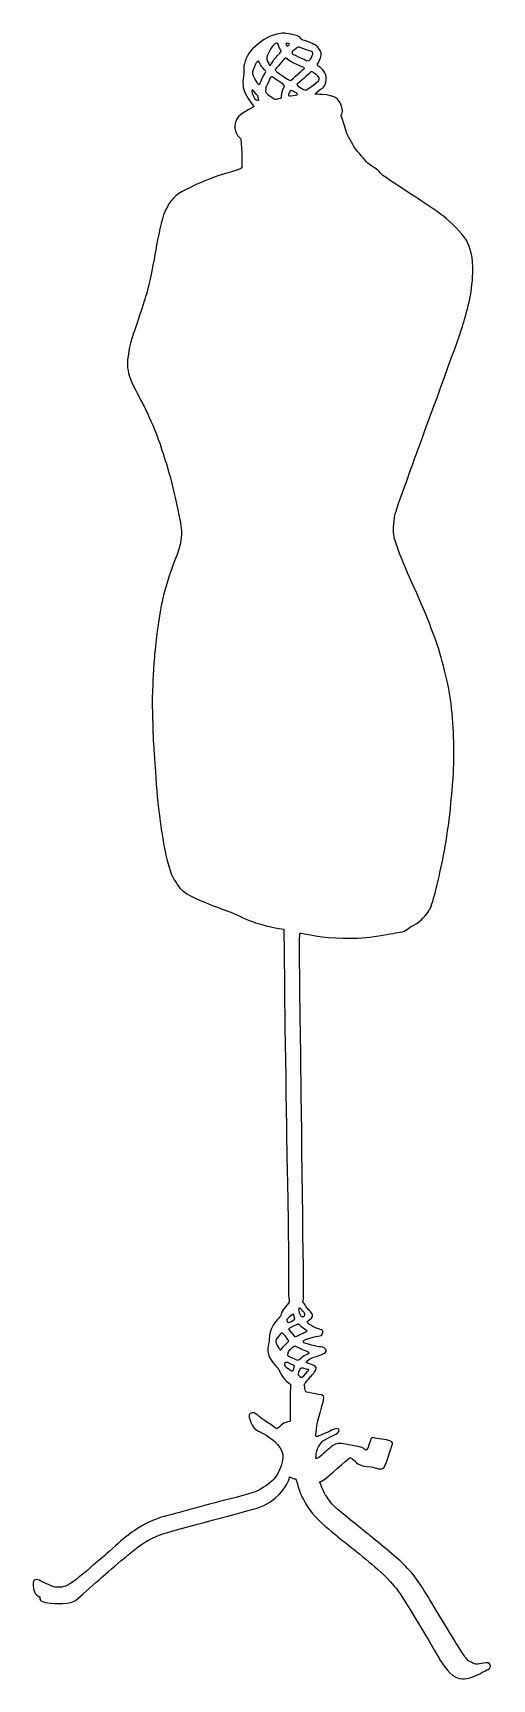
# Model space of a CAD drawing. Header units: centimetres. Extents: x -2.8 to 2.9, y -10.2 to 10.2.
import ezdxf

# ---------------------------------------------------------------- set-up
doc = ezdxf.new("R2010")
doc.units = ezdxf.units.CM
doc.header["$MEASUREMENT"] = 0
doc.layers.add('Camada 1', color=7, linetype='Continuous')

msp = doc.modelspace()

# ---------------------------------------------------------------- linework, layer by layer
at = {"layer": 'Camada 1'}
msp.add_open_spline([(0.92276, -1.02), (0.66532, -1.00971), (0.47966, -0.95031), (0.47342, -0.96118), (0.47342, -0.96118), (0.46106, -0.98293), (0.48583, -2.53926), (0.48583, -2.53926), (0.48583, -2.53926), (0.48583, -2.53926), (0.51999, -5.34432), (0.51999, -5.38784), (0.51999, -5.38784), (0.51999, -5.43134), (0.52309, -5.52138), (0.5138, -5.54), (0.5138, -5.54), (0.50449, -5.55868), (0.5138, -5.55556), (0.52621, -5.57112), (0.52621, -5.57112), (0.53862, -5.58662), (0.55103, -5.6115), (0.56963, -5.63327), (0.56963, -5.63327), (0.57855, -5.64388), (0.60297, -5.66841), (0.61614, -5.68299), (0.61614, -5.68299), (0.65027, -5.72019), (0.62548, -5.74818), (0.59754, -5.76991), (0.59754, -5.76991), (0.56963, -5.79166), (0.55722, -5.79793), (0.57584, -5.81653), (0.57584, -5.81653), (0.59444, -5.83518), (0.63786, -5.86005), (0.65955, -5.86937), (0.65955, -5.86937), (0.68127, -5.87871), (0.69985, -5.88487), (0.72779, -5.89419), (0.72779, -5.89419), (0.75573, -5.90356), (0.76502, -5.90663), (0.7588, -5.93769), (0.7588, -5.93769), (0.75264, -5.96878), (0.73713, -5.97497), (0.69678, -5.97807), (0.69678, -5.97807), (0.65646, -5.98114), (0.52623, -6.01847), (0.52001, -6.03085), (0.52001, -6.03085), (0.51382, -6.04331), (0.5107, -6.05572), (0.54787, -6.06816), (0.54787, -6.06816), (0.5851, -6.0806), (0.65026, -6.09925), (0.69061, -6.10541), (0.69061, -6.10541), (0.73091, -6.11157), (0.75263, -6.10853), (0.77435, -6.12406), (0.77435, -6.12406), (0.79602, -6.13956), (0.82084, -6.1551), (0.78673, -6.18304), (0.78673, -6.18304), (0.75262, -6.21098), (0.62854, -6.24207), (0.60065, -6.25757), (0.60065, -6.25757), (0.57274, -6.27313), (0.53551, -6.30726), (0.56652, -6.3135), (0.56652, -6.3135), (0.59756, -6.31974), (0.66579, -6.34144), (0.67511, -6.36634), (0.67511, -6.36634), (0.68445, -6.39118), (0.63788, -6.45019), (0.61309, -6.47503), (0.61309, -6.47503), (0.58827, -6.4999), (0.5479, -6.55269), (0.52932, -6.57756), (0.52932, -6.57756), (0.52003, -6.59037), (0.53551, -6.59306), (0.53551, -6.61172), (0.53551, -6.61172), (0.53551, -6.63035), (0.53551, -6.6676), (0.55721, -6.67384), (0.55721, -6.67384), (0.57893, -6.68008), (0.6627, -6.69384), (0.70302, -6.70186), (0.70302, -6.70186), (0.76697, -6.71461), (0.7803, -6.70882), (0.76813, -6.77637), (0.76813, -6.77637), (0.76194, -6.81053), (0.68825, -7.05537), (0.68442, -7.09318), (0.68442, -7.09318), (0.67818, -7.15538), (0.67196, -7.20507), (0.66884, -7.21745), (0.66884, -7.21745), (0.6658, -7.22989), (0.69062, -7.22679), (0.69062, -7.22679), (0.69062, -7.22679), (0.69062, -7.22679), (0.8195, -7.17475), (0.86739, -7.14911), (0.86739, -7.14911), (0.97108, -7.09302), (0.98836, -7.16776), (0.9201, -7.19883), (0.9201, -7.19883), (0.86467, -7.22426), (0.76505, -7.27029), (0.74952, -7.28889), (0.74952, -7.28889), (0.73407, -7.30754), (0.70922, -7.3448), (0.69375, -7.37898), (0.69375, -7.37898), (0.67819, -7.41316), (0.67512, -7.47844), (0.672, -7.49085), (0.672, -7.49085), (0.66888, -7.50329), (0.67819, -7.50635), (0.69991, -7.49395), (0.69991, -7.49395), (0.72166, -7.48151), (0.8077, -7.40328), (0.84575, -7.36968), (0.84575, -7.36968), (0.90152, -7.31999), (0.93563, -7.30756), (0.99146, -7.31375), (0.99146, -7.31375), (1.04729, -7.31999), (1.18685, -7.35108), (1.21167, -7.35418), (1.21167, -7.35418), (1.23649, -7.35725), (1.26744, -7.37283), (1.283, -7.38834), (1.283, -7.38834), (1.29848, -7.40384), (1.30467, -7.40078), (1.31708, -7.37284), (1.31708, -7.37284), (1.32949, -7.34482), (1.34505, -7.29206), (1.35433, -7.26717), (1.35433, -7.26717), (1.36364, -7.24235), (1.376, -7.23307), (1.39775, -7.24235), (1.39775, -7.24235), (1.41942, -7.25169), (1.5611, -7.26688), (1.59312, -7.27963), (1.59312, -7.27963), (1.63966, -7.29826), (1.62722, -7.31069), (1.61794, -7.34178), (1.61794, -7.34178), (1.60866, -7.37287), (1.54603, -7.57165), (1.52801, -7.60266), (1.52801, -7.60266), (1.49391, -7.66174), (1.41249, -7.60853), (1.36365, -7.60584), (1.36365, -7.60584), (1.18236, -7.59338), (1.17135, -7.54057), (1.14651, -7.52197), (1.14651, -7.52197), (1.12174, -7.50332), (1.10934, -7.48157), (1.09074, -7.49398), (1.09074, -7.49398), (1.07214, -7.50639), (0.80851, -7.73935), (0.78369, -7.75801), (0.78369, -7.75801), (0.75887, -7.77664), (0.7217, -7.79219), (0.7217, -7.79219), (0.7217, -7.79219), (0.7217, -7.79219), (0.77128, -7.92266), (0.78988, -7.95054), (0.78988, -7.95054), (0.80851, -7.97856), (0.87365, -8.06862), (0.90463, -8.09966), (0.90463, -8.09966), (0.93567, -8.13078), (1.25203, -8.38549), (1.32952, -8.44761), (1.32952, -8.44761), (1.4071, -8.50976), (1.69242, -8.7427), (1.75135, -8.80485), (1.75135, -8.80485), (1.77498, -8.82972), (1.83893, -8.89319), (1.88158, -8.94524), (1.88158, -8.94524), (1.94534, -9.02308), (1.99265, -9.09822), (2.03356, -9.16524), (2.03356, -9.16524), (2.10174, -9.27703), (2.39022, -9.75542), (2.44605, -9.84546), (2.44605, -9.84546), (2.5019, -9.93558), (2.5608, -10.01942), (2.58869, -10.02876), (2.58869, -10.02876), (2.61663, -10.03813), (2.63655, -10.06122), (2.66447, -10.06122), (2.66447, -10.06122), (2.69239, -10.06122), (2.72847, -10.05381), (2.75617, -10.04744), (2.75617, -10.04744), (2.85851, -10.0226), (2.8647, -10.1002), (2.81512, -10.12504), (2.81512, -10.12504), (2.78623, -10.13962), (2.70032, -10.18873), (2.62557, -10.21751), (2.62557, -10.21751), (2.57207, -10.23791), (2.52707, -10.24235), (2.49876, -10.24315), (2.49876, -10.24315), (2.38401, -10.24625), (2.2817, -10.12062), (2.21656, -10.00566), (2.21656, -10.00566), (2.15142, -9.89072), (1.74827, -9.20866), (1.68009, -9.12788), (1.68009, -9.12788), (1.6531, -9.09605), (1.56158, -8.98583), (1.44046, -8.87822), (1.44046, -8.87822), (1.25536, -8.7136), (1.01385, -8.53146), (0.92952, -8.46002), (0.92952, -8.46002), (0.85991, -8.40118), (0.72304, -8.29521), (0.62824, -8.18041), (0.62824, -8.18041), (0.53294, -8.0651), (0.47984, -7.94128), (0.4674, -7.89776), (0.4674, -7.89776), (0.44258, -7.81074), (0.42396, -7.75486), (0.42396, -7.75486), (0.42396, -7.75486), (0.42396, -7.75486), (0.42687, -7.75587), (0.41425, -7.75309), (0.41425, -7.75309), (0.40753, -7.75158), (0.39703, -7.75201), (0.39007, -7.74888), (0.39007, -7.74888), (0.37184, -7.74092), (0.34647, -7.72692), (0.34647, -7.72692), (0.34647, -7.72692), (0.34647, -7.72692), (0.33403, -7.77664), (0.32165, -7.80151), (0.32165, -7.80151), (0.30924, -7.82635), (0.18523, -8.04688), (-0.05983, -8.11835), (-0.05983, -8.11835), (-0.27787, -8.18164), (-1.1918, -8.41656), (-1.26625, -8.45072), (-1.26625, -8.45072), (-1.29088, -8.46202), (-1.39246, -8.49504), (-1.49652, -8.57089), (-1.49652, -8.57089), (-1.70782, -8.72512), (-1.98751, -8.97845), (-2.06019, -9.041), (-2.06019, -9.041), (-2.16875, -9.13416), (-2.30207, -9.26156), (-2.33311, -9.27706), (-2.33311, -9.27706), (-2.43236, -9.32678), (-2.63066, -9.30243), (-2.68977, -9.29256), (-2.68977, -9.29256), (-2.7828, -9.27706), (-2.76108, -9.21805), (-2.76108, -9.21805), (-2.76108, -9.21805), (-2.76108, -9.21805), (-2.83747, -9.22366), (-2.84485, -9.072), (-2.84485, -9.072), (-2.84755, -8.99749), (-2.80453, -8.99749), (-2.7487, -9.02549), (-2.7487, -9.02549), (-2.6929, -9.0534), (-2.60916, -9.09375), (-2.57505, -9.1), (-2.57505, -9.1), (-2.54092, -9.10616), (-2.482, -9.10934), (-2.41686, -9.07825), (-2.41686, -9.07825), (-2.35172, -9.04716), (-2.19977, -8.91667), (-2.10052, -8.82975), (-2.10052, -8.82975), (-2.05689, -8.79146), (-1.99934, -8.74659), (-1.92801, -8.68354), (-1.92801, -8.68354), (-1.83689, -8.60297), (-1.72933, -8.50256), (-1.66324, -8.45383), (-1.66324, -8.45383), (-1.60585, -8.4115), (-1.52251, -8.35038), (-1.41514, -8.29815), (-1.41514, -8.29815), (-1.26978, -8.22727), (-1.15791, -8.20785), (-1.02435, -8.17115), (-1.02435, -8.17115), (-0.91659, -8.14165), (-0.7563, -8.09717), (-0.58631, -8.05275), (-0.58631, -8.05275), (-0.34578, -7.98978), (-0.09805, -7.9271), (-0.05987, -7.9071), (-0.05987, -7.9071), (0.00524, -7.87294), (0.09832, -7.81074), (0.15413, -7.75179), (0.15413, -7.75179), (0.20993, -7.69279), (0.29272, -7.50194), (0.25025, -7.41008), (0.25025, -7.41008), (0.19133, -7.28274), (0.05795, -7.21127), (-0.00092, -7.18021), (-0.00092, -7.18021), (-0.05987, -7.14912), (-0.10326, -7.13052), (-0.13117, -7.06218), (-0.13117, -7.06218), (-0.15424, -7.00585), (-0.1684, -6.96275), (-0.1498, -6.94412), (-0.1498, -6.94412), (-0.11876, -6.91306), (-0.07225, -6.94102), (-0.05055, -6.96275), (-0.05055, -6.96275), (-0.02885, -6.9845), (0.17273, -7.11803), (0.18519, -7.13052), (0.18519, -7.13052), (0.19233, -7.13766), (0.22721, -7.08917), (0.27195, -7.06194), (0.27195, -7.06194), (0.30473, -7.04218), (0.35127, -7.0439), (0.35262, -7.03733), (0.35262, -7.03733), (0.35572, -7.02175), (0.34955, -6.63035), (0.35881, -6.59931), (0.35881, -6.59931), (0.36349, -6.58354), (0.36191, -6.57756), (0.34328, -6.56819), (0.34328, -6.56819), (0.33341, -6.56332), (0.28864, -6.52374), (0.25703, -6.47873), (0.25703, -6.47873), (0.22875, -6.43814), (0.21306, -6.39115), (0.21306, -6.39115), (0.21306, -6.39115), (0.21306, -6.39115), (0.11651, -6.30238), (0.08572, -6.21615), (0.08572, -6.21615), (0.05606, -6.13349), (0.09212, -6.05367), (0.09212, -6.03388), (0.09212, -6.03388), (0.09212, -6.01351), (0.09212, -5.93297), (0.12699, -5.86341), (0.12699, -5.86341), (0.16109, -5.79546), (0.23007, -5.73858), (0.23475, -5.72323), (0.23475, -5.72323), (0.23861, -5.71019), (0.24557, -5.68053), (0.26671, -5.64946), (0.26671, -5.64946), (0.2956, -5.6067), (0.34018, -5.5613), (0.34018, -5.55236), (0.34018, -5.55236), (0.34018, -5.53686), (0.33087, -5.48402), (0.33087, -5.42502), (0.33087, -5.42502), (0.33087, -5.40698), (0.33415, -5.20351), (0.33243, -5.00835), (0.33243, -5.00835), (0.32857, -4.56475), (0.31751, -3.92388), (0.31534, -3.89358), (0.31534, -3.89358), (0.31227, -3.85006), (0.28121, -1.6569), (0.28121, -1.59792), (0.28121, -1.59792), (0.28121, -1.53892), (0.27505, -0.91141), (0.27505, -0.91141), (0.27505, -0.91141), (0.27505, -0.91141), (0.10291, -0.88834), (-0.07812, -0.83005), (-0.07812, -0.83005), (-0.18165, -0.79684), (-0.28979, -0.74073), (-0.38594, -0.70054), (-0.38594, -0.70054), (-0.48558, -0.65882), (-0.57244, -0.63302), (-0.62743, -0.61008), (-0.62743, -0.61008), (-0.82904, -0.52623), (-0.9748, -0.47337), (-1.04304, -0.36783), (-1.04304, -0.36783), (-1.06259, -0.33751), (-1.11397, -0.26525), (-1.13763, -0.19437), (-1.13763, -0.19437), (-1.19634, -0.01853), (-1.22873, 0.21002), (-1.23529, 0.24103), (-1.23529, 0.24103), (-1.2446, 0.28455), (-1.28204, 0.56139), (-1.29427, 0.67595), (-1.29427, 0.67595), (-1.30977, 0.81883), (-1.32837, 1.13259), (-1.34078, 1.28171), (-1.34078, 1.28171), (-1.35319, 1.4308), (-1.3656, 1.87816), (-1.3625, 1.9931), (-1.3625, 1.9931), (-1.36054, 2.06552), (-1.35356, 2.27147), (-1.3371, 2.47456), (-1.3371, 2.47456), (-1.3276, 2.59338), (-1.31072, 2.71512), (-1.30048, 2.79759), (-1.30048, 2.79759), (-1.27257, 3.02132), (-1.23534, 3.22325), (-1.17951, 3.40028), (-1.17951, 3.40028), (-1.16615, 3.44261), (-1.1549, 3.47873), (-1.14056, 3.5199), (-1.14056, 3.5199), (-1.09444, 3.65092), (-1.0446, 3.77501), (-1.02756, 3.83206), (-1.02756, 3.83206), (-0.99033, 3.95633), (-0.99343, 4.06193), (-1.01206, 4.14583), (-1.01206, 4.14583), (-1.03066, 4.22973), (-1.08649, 4.51858), (-1.133, 4.68942), (-1.133, 4.68942), (-1.17951, 4.86029), (-1.27257, 5.16784), (-1.33456, 5.31071), (-1.33456, 5.31071), (-1.3966, 5.45361), (-1.45243, 5.58096), (-1.47413, 5.61514), (-1.47413, 5.61514), (-1.49585, 5.64932), (-1.6106, 5.87605), (-1.62611, 5.91647), (-1.62611, 5.91647), (-1.64159, 5.95687), (-1.67884, 6.05935), (-1.6726, 6.13703), (-1.6726, 6.13703), (-1.66641, 6.21469), (-1.65093, 6.34827), (-1.60442, 6.48184), (-1.60442, 6.48184), (-1.55788, 6.6154), (-1.45244, 6.93539), (-1.42141, 7.0472), (-1.42141, 7.0472), (-1.39043, 7.15904), (-1.34386, 7.40754), (-1.31907, 7.54732), (-1.31907, 7.54732), (-1.29428, 7.6871), (-1.24464, 7.94184), (-1.20742, 8.01955), (-1.20742, 8.01955), (-1.17022, 8.09718), (-1.11479, 8.21344), (-0.99033, 8.27426), (-0.99033, 8.27426), (-0.86317, 8.33638), (-0.74842, 8.39229), (-0.63058, 8.43576), (-0.63058, 8.43576), (-0.49257, 8.48643), (-0.38558, 8.51651), (-0.35144, 8.52582), (-0.35144, 8.52582), (-0.31734, 8.53516), (-0.25222, 8.56), (-0.24913, 8.56932), (-0.24913, 8.56932), (-0.24603, 8.57866), (-0.25104, 8.92114), (-0.26463, 8.93275), (-0.26463, 8.93275), (-0.28633, 8.9514), (-0.32297, 8.97958), (-0.33284, 9.04149), (-0.33284, 9.04149), (-0.34313, 9.10652), (-0.32043, 9.18749), (-0.2677, 9.22477), (-0.2677, 9.22477), (-0.24603, 9.24012), (-0.2282, 9.25448), (-0.19658, 9.27351), (-0.19658, 9.27351), (-0.15142, 9.3005), (-0.09405, 9.3304), (-0.09405, 9.3304), (-0.09405, 9.3304), (-0.09405, 9.3304), (-0.16578, 9.40922), (-0.20335, 9.48822), (-0.20335, 9.48822), (-0.23846, 9.56162), (-0.23962, 9.63443), (-0.23364, 9.66589), (-0.23364, 9.66589), (-0.22123, 9.73111), (-0.22102, 9.76879), (-0.22433, 9.79014), (-0.22433, 9.79014), (-0.23052, 9.82742), (-0.19951, 9.95164), (-0.14056, 10.02001), (-0.14056, 10.02001), (-0.08164, 10.08835), (0.03928, 10.18776), (0.12924, 10.2157), (0.12924, 10.2157), (0.21917, 10.24367), (0.25949, 10.24676), (0.29982, 10.24054), (0.29982, 10.24054), (0.34012, 10.23432), (0.41573, 10.22422), (0.44555, 10.20948), (0.44555, 10.20948), (0.48899, 10.18773), (0.49519, 10.16286), (0.49519, 10.16286), (0.49519, 10.16286), (0.49519, 10.16286), (0.60997, 10.1287), (0.63164, 10.11317), (0.63164, 10.11317), (0.65339, 10.09764), (0.67508, 10.09764), (0.69371, 10.07277), (0.69371, 10.07277), (0.71226, 10.04795), (0.74642, 10.01067), (0.73713, 9.97027), (0.73713, 9.97027), (0.72779, 9.92989), (0.70609, 9.87708), (0.69371, 9.86155), (0.69371, 9.86155), (0.68127, 9.84602), (0.70919, 9.83049), (0.72162, 9.8212), (0.72162, 9.8212), (0.73406, 9.81183), (0.8115, 9.74992), (0.80227, 9.66586), (0.80227, 9.66586), (0.791, 9.56355), (0.74951, 9.56333), (0.70919, 9.52918), (0.70919, 9.52918), (0.66884, 9.49502), (0.64717, 9.48261), (0.68128, 9.48261), (0.68128, 9.48261), (0.69329, 9.48261), (0.89546, 9.48219), (0.94256, 9.42162), (0.94256, 9.42162), (1.04509, 9.28922), (0.98656, 9.22435), (0.98656, 9.22435), (0.98656, 9.22435), (0.98656, 9.22435), (1.04723, 9.01975), (1.06273, 8.98554), (1.06273, 8.98554), (1.07826, 8.95138), (1.14957, 8.82092), (1.16817, 8.79917), (1.16817, 8.79917), (1.18677, 8.77745), (1.27985, 8.66251), (1.32015, 8.62521), (1.32015, 8.62521), (1.36042, 8.58796), (1.40926, 8.56232), (1.42789, 8.54988), (1.42789, 8.54988), (1.44652, 8.53744), (1.4721, 8.50718), (1.48766, 8.48855), (1.48766, 8.48855), (1.50309, 8.46992), (1.81635, 8.26487), (1.90321, 8.20896), (1.90321, 8.20896), (1.98999, 8.15305), (2.1761, 8.03193), (2.25984, 7.96359), (2.25984, 7.96359), (2.34355, 7.89522), (2.4986, 7.75235), (2.54517, 7.66538), (2.54517, 7.66538), (2.59166, 7.57841), (2.63254, 7.45763), (2.62582, 7.26152), (2.62582, 7.26152), (2.61648, 6.99437), (2.55139, 6.77381), (2.49554, 6.59056), (2.49554, 6.59056), (2.43974, 6.40728), (2.01484, 5.25791), (1.9683, 5.13054), (1.9683, 5.13054), (1.92176, 5.00314), (1.66572, 4.298), (1.65503, 4.24215), (1.65503, 4.24215), (1.63955, 4.16137), (1.63333, 4.03091), (1.64574, 3.9781), (1.64574, 3.9781), (1.65071, 3.95672), (1.67305, 3.86822), (1.71297, 3.76471), (1.71297, 3.76471), (1.77171, 3.61287), (1.85817, 3.42496), (1.89693, 3.33818), (1.89693, 3.33818), (1.96207, 3.19216), (2.15434, 2.76036), (2.23189, 2.47148), (2.23189, 2.47148), (2.26404, 2.35131), (2.31814, 2.16107), (2.34677, 1.94922), (2.34677, 1.94922), (2.38709, 1.65215), (2.39839, 1.29416), (2.38381, 1.04567), (2.38381, 1.04567), (2.35899, 0.62009), (2.30941, 0.238), (2.25046, -0.04468), (2.25046, -0.04468), (2.19151, -0.32741), (2.1233, -0.62248), (2.07988, -0.68151), (2.07988, -0.68151), (2.04461, -0.72927), (1.97542, -0.81912), (1.90023, -0.85468), (1.90023, -0.85468), (1.82498, -0.89016), (1.79844, -0.93898), (1.72306, -0.94787), (1.72306, -0.94787), (1.64765, -0.95676), (1.55931, -0.97899), (1.39974, -1.00108), (1.39974, -1.00108), (1.24021, -1.02333), (1.17837, -1.03029), (0.92276, -1.02)], degree=3, knots=[0, 0, 0, 0, 0.00518135, 0.00518135, 0.00518135, 0.00518135, 0.01036269, 0.01036269, 0.01036269, 0.01036269, 0.01554404, 0.01554404, 0.01554404, 0.01554404, 0.02072539, 0.02072539, 0.02072539, 0.02072539, 0.02590674, 0.02590674, 0.02590674, 0.02590674, 0.03108808, 0.03108808, 0.03108808, 0.03108808, 0.03626943, 0.03626943, 0.03626943, 0.03626943, 0.04145078, 0.04145078, 0.04145078, 0.04145078, 0.04663212, 0.04663212, 0.04663212, 0.04663212, 0.05181347, 0.05181347, 0.05181347, 0.05181347, 0.05699482, 0.05699482, 0.05699482, 0.05699482, 0.06217617, 0.06217617, 0.06217617, 0.06217617, 0.06735751, 0.06735751, 0.06735751, 0.06735751, 0.07253886, 0.07253886, 0.07253886, 0.07253886, 0.07772021, 0.07772021, 0.07772021, 0.07772021, 0.08290155, 0.08290155, 0.08290155, 0.08290155, 0.0880829, 0.0880829, 0.0880829, 0.0880829, 0.09326425, 0.09326425, 0.09326425, 0.09326425, 0.0984456, 0.0984456, 0.0984456, 0.0984456, 0.10362694, 0.10362694, 0.10362694, 0.10362694, 0.10880829, 0.10880829, 0.10880829, 0.10880829, 0.11398964, 0.11398964, 0.11398964, 0.11398964, 0.11917098, 0.11917098, 0.11917098, 0.11917098, 0.12435233, 0.12435233, 0.12435233, 0.12435233, 0.12953368, 0.12953368, 0.12953368, 0.12953368, 0.13471503, 0.13471503, 0.13471503, 0.13471503, 0.13989637, 0.13989637, 0.13989637, 0.13989637, 0.14507772, 0.14507772, 0.14507772, 0.14507772, 0.15025907, 0.15025907, 0.15025907, 0.15025907, 0.15544041, 0.15544041, 0.15544041, 0.15544041, 0.16062176, 0.16062176, 0.16062176, 0.16062176, 0.16580311, 0.16580311, 0.16580311, 0.16580311, 0.17098446, 0.17098446, 0.17098446, 0.17098446, 0.1761658, 0.1761658, 0.1761658, 0.1761658, 0.18134715, 0.18134715, 0.18134715, 0.18134715, 0.1865285, 0.1865285, 0.1865285, 0.1865285, 0.19170984, 0.19170984, 0.19170984, 0.19170984, 0.19689119, 0.19689119, 0.19689119, 0.19689119, 0.20207254, 0.20207254, 0.20207254, 0.20207254, 0.20725389, 0.20725389, 0.20725389, 0.20725389, 0.21243523, 0.21243523, 0.21243523, 0.21243523, 0.21761658, 0.21761658, 0.21761658, 0.21761658, 0.22279793, 0.22279793, 0.22279793, 0.22279793, 0.22797927, 0.22797927, 0.22797927, 0.22797927, 0.23316062, 0.23316062, 0.23316062, 0.23316062, 0.23834197, 0.23834197, 0.23834197, 0.23834197, 0.24352332, 0.24352332, 0.24352332, 0.24352332, 0.24870466, 0.24870466, 0.24870466, 0.24870466, 0.25388601, 0.25388601, 0.25388601, 0.25388601, 0.25906736, 0.25906736, 0.25906736, 0.25906736, 0.2642487, 0.2642487, 0.2642487, 0.2642487, 0.26943005, 0.26943005, 0.26943005, 0.26943005, 0.2746114, 0.2746114, 0.2746114, 0.2746114, 0.27979275, 0.27979275, 0.27979275, 0.27979275, 0.28497409, 0.28497409, 0.28497409, 0.28497409, 0.29015544, 0.29015544, 0.29015544, 0.29015544, 0.29533679, 0.29533679, 0.29533679, 0.29533679, 0.30051813, 0.30051813, 0.30051813, 0.30051813, 0.30569948, 0.30569948, 0.30569948, 0.30569948, 0.31088083, 0.31088083, 0.31088083, 0.31088083, 0.31606218, 0.31606218, 0.31606218, 0.31606218, 0.32124352, 0.32124352, 0.32124352, 0.32124352, 0.32642487, 0.32642487, 0.32642487, 0.32642487, 0.33160622, 0.33160622, 0.33160622, 0.33160622, 0.33678756, 0.33678756, 0.33678756, 0.33678756, 0.34196891, 0.34196891, 0.34196891, 0.34196891, 0.34715026, 0.34715026, 0.34715026, 0.34715026, 0.35233161, 0.35233161, 0.35233161, 0.35233161, 0.35751295, 0.35751295, 0.35751295, 0.35751295, 0.3626943, 0.3626943, 0.3626943, 0.3626943, 0.36787565, 0.36787565, 0.36787565, 0.36787565, 0.37305699, 0.37305699, 0.37305699, 0.37305699, 0.37823834, 0.37823834, 0.37823834, 0.37823834, 0.38341969, 0.38341969, 0.38341969, 0.38341969, 0.38860104, 0.38860104, 0.38860104, 0.38860104, 0.39378238, 0.39378238, 0.39378238, 0.39378238, 0.39896373, 0.39896373, 0.39896373, 0.39896373, 0.40414508, 0.40414508, 0.40414508, 0.40414508, 0.40932642, 0.40932642, 0.40932642, 0.40932642, 0.41450777, 0.41450777, 0.41450777, 0.41450777, 0.41968912, 0.41968912, 0.41968912, 0.41968912, 0.42487047, 0.42487047, 0.42487047, 0.42487047, 0.43005181, 0.43005181, 0.43005181, 0.43005181, 0.43523316, 0.43523316, 0.43523316, 0.43523316, 0.44041451, 0.44041451, 0.44041451, 0.44041451, 0.44559585, 0.44559585, 0.44559585, 0.44559585, 0.4507772, 0.4507772, 0.4507772, 0.4507772, 0.45595855, 0.45595855, 0.45595855, 0.45595855, 0.4611399, 0.4611399, 0.4611399, 0.4611399, 0.46632124, 0.46632124, 0.46632124, 0.46632124, 0.47150259, 0.47150259, 0.47150259, 0.47150259, 0.47668394, 0.47668394, 0.47668394, 0.47668394, 0.48186528, 0.48186528, 0.48186528, 0.48186528, 0.48704663, 0.48704663, 0.48704663, 0.48704663, 0.49222798, 0.49222798, 0.49222798, 0.49222798, 0.49740933, 0.49740933, 0.49740933, 0.49740933, 0.50259067, 0.50259067, 0.50259067, 0.50259067, 0.50777202, 0.50777202, 0.50777202, 0.50777202, 0.51295337, 0.51295337, 0.51295337, 0.51295337, 0.51813472, 0.51813472, 0.51813472, 0.51813472, 0.52331606, 0.52331606, 0.52331606, 0.52331606, 0.52849741, 0.52849741, 0.52849741, 0.52849741, 0.53367876, 0.53367876, 0.53367876, 0.53367876, 0.5388601, 0.5388601, 0.5388601, 0.5388601, 0.54404145, 0.54404145, 0.54404145, 0.54404145, 0.5492228, 0.5492228, 0.5492228, 0.5492228, 0.55440415, 0.55440415, 0.55440415, 0.55440415, 0.55958549, 0.55958549, 0.55958549, 0.55958549, 0.56476684, 0.56476684, 0.56476684, 0.56476684, 0.56994819, 0.56994819, 0.56994819, 0.56994819, 0.57512953, 0.57512953, 0.57512953, 0.57512953, 0.58031088, 0.58031088, 0.58031088, 0.58031088, 0.58549223, 0.58549223, 0.58549223, 0.58549223, 0.59067358, 0.59067358, 0.59067358, 0.59067358, 0.59585492, 0.59585492, 0.59585492, 0.59585492, 0.60103627, 0.60103627, 0.60103627, 0.60103627, 0.60621762, 0.60621762, 0.60621762, 0.60621762, 0.61139896, 0.61139896, 0.61139896, 0.61139896, 0.61658031, 0.61658031, 0.61658031, 0.61658031, 0.62176166, 0.62176166, 0.62176166, 0.62176166, 0.62694301, 0.62694301, 0.62694301, 0.62694301, 0.63212435, 0.63212435, 0.63212435, 0.63212435, 0.6373057, 0.6373057, 0.6373057, 0.6373057, 0.64248705, 0.64248705, 0.64248705, 0.64248705, 0.64766839, 0.64766839, 0.64766839, 0.64766839, 0.65284974, 0.65284974, 0.65284974, 0.65284974, 0.65803109, 0.65803109, 0.65803109, 0.65803109, 0.66321244, 0.66321244, 0.66321244, 0.66321244, 0.66839378, 0.66839378, 0.66839378, 0.66839378, 0.67357513, 0.67357513, 0.67357513, 0.67357513, 0.67875648, 0.67875648, 0.67875648, 0.67875648, 0.68393782, 0.68393782, 0.68393782, 0.68393782, 0.68911917, 0.68911917, 0.68911917, 0.68911917, 0.69430052, 0.69430052, 0.69430052, 0.69430052, 0.69948187, 0.69948187, 0.69948187, 0.69948187, 0.70466321, 0.70466321, 0.70466321, 0.70466321, 0.70984456, 0.70984456, 0.70984456, 0.70984456, 0.71502591, 0.71502591, 0.71502591, 0.71502591, 0.72020725, 0.72020725, 0.72020725, 0.72020725, 0.7253886, 0.7253886, 0.7253886, 0.7253886, 0.73056995, 0.73056995, 0.73056995, 0.73056995, 0.7357513, 0.7357513, 0.7357513, 0.7357513, 0.74093264, 0.74093264, 0.74093264, 0.74093264, 0.74611399, 0.74611399, 0.74611399, 0.74611399, 0.75129534, 0.75129534, 0.75129534, 0.75129534, 0.75647668, 0.75647668, 0.75647668, 0.75647668, 0.76165803, 0.76165803, 0.76165803, 0.76165803, 0.76683938, 0.76683938, 0.76683938, 0.76683938, 0.77202073, 0.77202073, 0.77202073, 0.77202073, 0.77720207, 0.77720207, 0.77720207, 0.77720207, 0.78238342, 0.78238342, 0.78238342, 0.78238342, 0.78756477, 0.78756477, 0.78756477, 0.78756477, 0.79274611, 0.79274611, 0.79274611, 0.79274611, 0.79792746, 0.79792746, 0.79792746, 0.79792746, 0.80310881, 0.80310881, 0.80310881, 0.80310881, 0.80829016, 0.80829016, 0.80829016, 0.80829016, 0.8134715, 0.8134715, 0.8134715, 0.8134715, 0.81865285, 0.81865285, 0.81865285, 0.81865285, 0.8238342, 0.8238342, 0.8238342, 0.8238342, 0.82901554, 0.82901554, 0.82901554, 0.82901554, 0.83419689, 0.83419689, 0.83419689, 0.83419689, 0.83937824, 0.83937824, 0.83937824, 0.83937824, 0.84455959, 0.84455959, 0.84455959, 0.84455959, 0.84974093, 0.84974093, 0.84974093, 0.84974093, 0.85492228, 0.85492228, 0.85492228, 0.85492228, 0.86010363, 0.86010363, 0.86010363, 0.86010363, 0.86528497, 0.86528497, 0.86528497, 0.86528497, 0.87046632, 0.87046632, 0.87046632, 0.87046632, 0.87564767, 0.87564767, 0.87564767, 0.87564767, 0.88082902, 0.88082902, 0.88082902, 0.88082902, 0.88601036, 0.88601036, 0.88601036, 0.88601036, 0.89119171, 0.89119171, 0.89119171, 0.89119171, 0.89637306, 0.89637306, 0.89637306, 0.89637306, 0.9015544, 0.9015544, 0.9015544, 0.9015544, 0.90673575, 0.90673575, 0.90673575, 0.90673575, 0.9119171, 0.9119171, 0.9119171, 0.9119171, 0.91709845, 0.91709845, 0.91709845, 0.91709845, 0.92227979, 0.92227979, 0.92227979, 0.92227979, 0.92746114, 0.92746114, 0.92746114, 0.92746114, 0.93264249, 0.93264249, 0.93264249, 0.93264249, 0.93782383, 0.93782383, 0.93782383, 0.93782383, 0.94300518, 0.94300518, 0.94300518, 0.94300518, 0.94818653, 0.94818653, 0.94818653, 0.94818653, 0.95336788, 0.95336788, 0.95336788, 0.95336788, 0.95854922, 0.95854922, 0.95854922, 0.95854922, 0.96373057, 0.96373057, 0.96373057, 0.96373057, 0.96891192, 0.96891192, 0.96891192, 0.96891192, 0.97409326, 0.97409326, 0.97409326, 0.97409326, 0.97927461, 0.97927461, 0.97927461, 0.97927461, 0.98445596, 0.98445596, 0.98445596, 0.98445596, 0.98963731, 0.98963731, 0.98963731, 0.98963731, 1, 1, 1, 1], dxfattribs=at)
at = {"layer": 'Camada 1', "color": 7}
for points, knots in [([(0.08578, 9.86465), (0.06096, 9.89574), (0.05554, 9.94093), (0.07028, 9.97025), (0.07028, 9.97025), (0.08883, 10.00753), (0.11679, 10.06965), (0.14471, 10.0945), (0.14471, 10.0945), (0.17263, 10.11935), (0.19122, 10.12868), (0.19742, 10.11315), (0.19742, 10.11315), (0.20362, 10.09762), (0.24086, 10.01372), (0.24086, 10.01372), (0.24086, 10.01372), (0.24086, 10.01372), (0.18932, 9.96403), (0.1509, 9.91432), (0.1509, 9.91432), (0.13098, 9.88847), (0.11391, 9.84693), (0.10748, 9.84598), (0.10748, 9.84598), (0.0996, 9.84466), (0.09896, 9.84222), (0.09893, 9.84222), (0.09893, 9.84222), (0.0989, 9.84226), (0.10004, 9.84676), (0.08578, 9.86465)], [0, 0, 0, 0, 0.11111111, 0.11111111, 0.11111111, 0.11111111, 0.22222222, 0.22222222, 0.22222222, 0.22222222, 0.33333333, 0.33333333, 0.33333333, 0.33333333, 0.44444444, 0.44444444, 0.44444444, 0.44444444, 0.55555556, 0.55555556, 0.55555556, 0.55555556, 0.66666667, 0.66666667, 0.66666667, 0.66666667, 0.77777778, 0.77777778, 0.77777778, 0.77777778, 1, 1, 1, 1]), ([(0.29977, 10.11626), (0.29977, 10.11626), (0.34316, 10.11936), (0.34316, 10.10692), (0.34316, 10.10692), (0.34316, 10.09448), (0.31525, 10.07274), (0.31218, 10.08517), (0.31218, 10.08517), (0.30906, 10.09764), (0.29977, 10.11626), (0.29977, 10.11626)], [0, 0, 0, 0, 0.25, 0.25, 0.25, 0.25, 0.5, 0.5, 0.5, 0.5, 1, 1, 1, 1]), ([(0.3773, 10.01374), (0.3773, 10.01374), (0.43001, 10.05412), (0.44241, 10.06655), (0.44241, 10.06655), (0.45481, 10.07898), (0.48273, 10.06348), (0.50755, 10.05411), (0.50755, 10.05411), (0.53237, 10.04477), (0.59748, 10.02305), (0.61918, 10.01373), (0.61918, 10.01373), (0.6409, 10.00442), (0.63781, 9.98891), (0.62852, 9.96404), (0.62852, 9.96404), (0.61918, 9.9392), (0.60061, 9.88948), (0.5696, 9.89877), (0.5696, 9.89877), (0.53859, 9.90814), (0.39593, 9.97648), (0.38352, 9.98579), (0.38352, 9.98579), (0.37108, 9.99511), (0.3773, 10.01374), (0.3773, 10.01374)], [0, 0, 0, 0, 0.125, 0.125, 0.125, 0.125, 0.25, 0.25, 0.25, 0.25, 0.375, 0.375, 0.375, 0.375, 0.5, 0.5, 0.5, 0.5, 0.625, 0.625, 0.625, 0.625, 0.75, 0.75, 0.75, 0.75, 1, 1, 1, 1]), ([(-0.11581, 9.76212), (-0.10962, 9.78384), (-0.0848, 9.85221), (-0.0693, 9.87399), (-0.0693, 9.87399), (-0.0538, 9.89577), (-0.04448, 9.90815), (-0.0321, 9.8833), (-0.0321, 9.8833), (-0.02646, 9.87224), (-0.0166, 9.84546), (-0.00054, 9.82485), (-0.00054, 9.82485), (0.01946, 9.79942), (0.05164, 9.77379), (0.05164, 9.76524), (0.05164, 9.76524), (0.05164, 9.75611), (0.02645, 9.72449), (0.00552, 9.68428), (0.00552, 9.68428), (-0.0094, 9.65576), (-0.02067, 9.61517), (-0.02586, 9.60991), (-0.02586, 9.60991), (-0.03832, 9.59747), (-0.05383, 9.6161), (-0.07552, 9.65031), (-0.07552, 9.65031), (-0.09721, 9.68446), (-0.12203, 9.7404), (-0.11581, 9.76212)], [0, 0, 0, 0, 0.11111111, 0.11111111, 0.11111111, 0.11111111, 0.22222222, 0.22222222, 0.22222222, 0.22222222, 0.33333333, 0.33333333, 0.33333333, 0.33333333, 0.44444444, 0.44444444, 0.44444444, 0.44444444, 0.55555556, 0.55555556, 0.55555556, 0.55555556, 0.66666667, 0.66666667, 0.66666667, 0.66666667, 0.77777778, 0.77777778, 0.77777778, 0.77777778, 1, 1, 1, 1]), ([(0.1664, 9.79009), (0.17881, 9.80562), (0.27181, 9.91434), (0.28112, 9.92677), (0.28112, 9.92677), (0.29046, 9.93921), (0.31414, 9.93648), (0.32459, 9.91743), (0.32459, 9.91743), (0.34316, 9.88327), (0.53239, 9.81181), (0.53239, 9.81181), (0.53239, 9.81181), (0.53239, 9.81181), (0.36803, 9.65343), (0.3556, 9.65343), (0.3556, 9.65343), (0.34317, 9.65343), (0.15399, 9.77455), (0.1664, 9.79009)], [0, 0, 0, 0, 0.16666667, 0.16666667, 0.16666667, 0.16666667, 0.33333333, 0.33333333, 0.33333333, 0.33333333, 0.5, 0.5, 0.5, 0.5, 0.66666667, 0.66666667, 0.66666667, 0.66666667, 1, 1, 1, 1]), ([(0.05165, 9.56956), (0.05165, 9.56956), (0.09509, 9.66275), (0.10129, 9.67825), (0.10129, 9.67825), (0.10745, 9.69378), (0.12611, 9.71243), (0.14161, 9.69378), (0.14161, 9.69378), (0.15711, 9.67518), (0.27806, 9.60991), (0.2811, 9.58816), (0.2811, 9.58816), (0.2825, 9.57845), (0.2629, 9.54487), (0.25438, 9.51384), (0.25438, 9.51384), (0.2439, 9.47518), (0.2439, 9.43907), (0.2439, 9.43907), (0.2439, 9.43907), (0.2439, 9.43907), (0.17879, 9.41732), (0.16328, 9.42351), (0.16328, 9.42351), (0.14778, 9.42973), (0.06097, 9.48876), (0.05163, 9.50429), (0.05163, 9.50429), (0.04236, 9.51984), (0.05165, 9.56956), (0.05165, 9.56956)], [0, 0, 0, 0, 0.11111111, 0.11111111, 0.11111111, 0.11111111, 0.22222222, 0.22222222, 0.22222222, 0.22222222, 0.33333333, 0.33333333, 0.33333333, 0.33333333, 0.44444444, 0.44444444, 0.44444444, 0.44444444, 0.55555556, 0.55555556, 0.55555556, 0.55555556, 0.66666667, 0.66666667, 0.66666667, 0.66666667, 0.77777778, 0.77777778, 0.77777778, 0.77777778, 1, 1, 1, 1]), ([(0.43931, 9.61303), (0.45788, 9.62859), (0.59748, 9.73728), (0.60367, 9.75591), (0.60367, 9.75591), (0.60989, 9.77456), (0.63777, 9.75903), (0.65638, 9.7435), (0.65638, 9.7435), (0.67501, 9.72797), (0.73083, 9.69378), (0.71533, 9.66582), (0.71533, 9.66582), (0.69983, 9.63786), (0.56957, 9.53845), (0.54782, 9.53533), (0.54782, 9.53533), (0.52615, 9.53225), (0.42074, 9.5975), (0.43931, 9.61303)], [0, 0, 0, 0, 0.16666667, 0.16666667, 0.16666667, 0.16666667, 0.33333333, 0.33333333, 0.33333333, 0.33333333, 0.5, 0.5, 0.5, 0.5, 0.66666667, 0.66666667, 0.66666667, 0.66666667, 1, 1, 1, 1]), ([(-0.08792, 9.42663), (-0.09779, 9.4383), (-0.11893, 9.49809), (-0.12512, 9.51672), (-0.12512, 9.51672), (-0.13131, 9.53535), (-0.11581, 9.54471), (-0.1003, 9.52294), (-0.1003, 9.52294), (-0.08479, 9.50117), (-0.05069, 9.46394), (-0.05069, 9.46394), (-0.05069, 9.46394), (-0.05069, 9.46394), (-0.03519, 9.41113), (-0.03519, 9.41113), (-0.03519, 9.41113), (-0.03519, 9.41112), (-0.0662, 9.40176), (-0.08792, 9.42663)], [0, 0, 0, 0, 0.16666667, 0.16666667, 0.16666667, 0.16666667, 0.33333333, 0.33333333, 0.33333333, 0.33333333, 0.5, 0.5, 0.5, 0.5, 0.66666667, 0.66666667, 0.66666667, 0.66666667, 1, 1, 1, 1]), ([(0.33385, 9.48568), (0.34316, 9.50118), (0.34941, 9.52915), (0.36179, 9.52915), (0.36179, 9.52915), (0.3742, 9.52915), (0.43312, 9.50118), (0.4455, 9.48568), (0.4455, 9.48568), (0.45791, 9.47012), (0.38973, 9.46703), (0.36179, 9.46393), (0.36179, 9.46393), (0.33385, 9.46079), (0.32456, 9.47013), (0.33385, 9.48568)], [0, 0, 0, 0, 0.2, 0.2, 0.2, 0.2, 0.4, 0.4, 0.4, 0.4, 0.6, 0.6, 0.6, 0.6, 1, 1, 1, 1]), ([(0.31837, -5.76056), (0.34007, -5.73574), (0.3928, -5.70156), (0.3928, -5.70156), (0.3928, -5.70156), (0.3928, -5.70156), (0.41143, -5.76683), (0.41143, -5.76683), (0.41143, -5.76683), (0.41143, -5.76683), (0.33078, -5.82581), (0.3215, -5.80408), (0.3215, -5.80408), (0.31218, -5.78231), (0.30562, -5.77538), (0.31837, -5.76056)], [0, 0, 0, 0, 0.2, 0.2, 0.2, 0.2, 0.4, 0.4, 0.4, 0.4, 0.6, 0.6, 0.6, 0.6, 1, 1, 1, 1]), ([(0.48273, -5.72019), (0.47035, -5.70156), (0.45791, -5.66431), (0.45791, -5.64566), (0.45791, -5.64566), (0.45791, -5.62706), (0.47651, -5.62082), (0.48582, -5.63635), (0.48582, -5.63635), (0.49516, -5.65191), (0.52926, -5.67982), (0.53546, -5.6985), (0.53546, -5.6985), (0.5417, -5.71713), (0.52617, -5.73575), (0.51067, -5.73266), (0.51067, -5.73266), (0.49514, -5.72955), (0.49514, -5.73881), (0.48273, -5.72019)], [0, 0, 0, 0, 0.16666667, 0.16666667, 0.16666667, 0.16666667, 0.33333333, 0.33333333, 0.33333333, 0.33333333, 0.5, 0.5, 0.5, 0.5, 0.66666667, 0.66666667, 0.66666667, 0.66666667, 1, 1, 1, 1]), ([(0.20979, -6.12405), (0.19429, -6.09606), (0.16637, -6.04946), (0.17259, -6.03084), (0.17259, -6.03084), (0.17881, -6.01222), (0.23151, -5.94387), (0.2439, -5.93768), (0.2439, -5.93768), (0.25636, -5.93146), (0.27806, -5.95938), (0.29351, -5.97806), (0.29351, -5.97806), (0.30907, -5.99669), (0.33698, -6.04021), (0.33698, -6.04021), (0.33698, -6.04021), (0.33698, -6.04021), (0.30867, -6.06659), (0.28695, -6.0895), (0.28695, -6.0895), (0.25848, -6.11979), (0.23462, -6.14893), (0.23462, -6.14893), (0.23462, -6.14893), (0.23462, -6.14893), (0.22529, -6.15199), (0.20979, -6.12405)], [0, 0, 0, 0, 0.125, 0.125, 0.125, 0.125, 0.25, 0.25, 0.25, 0.25, 0.375, 0.375, 0.375, 0.375, 0.5, 0.5, 0.5, 0.5, 0.625, 0.625, 0.625, 0.625, 0.75, 0.75, 0.75, 0.75, 1, 1, 1, 1]), ([(0.33385, -5.88484), (0.35536, -5.87402), (0.43622, -5.82891), (0.45479, -5.82581), (0.45479, -5.82581), (0.46511, -5.82412), (0.4876, -5.85978), (0.51977, -5.88172), (0.51977, -5.88172), (0.54554, -5.89939), (0.56882, -5.91008), (0.56335, -5.91281), (0.56335, -5.91281), (0.55094, -5.91903), (0.42378, -5.99359), (0.40828, -5.98113), (0.40828, -5.98113), (0.39277, -5.96874), (0.32769, -5.88793), (0.33385, -5.88484)], [0, 0, 0, 0, 0.16666667, 0.16666667, 0.16666667, 0.16666667, 0.33333333, 0.33333333, 0.33333333, 0.33333333, 0.5, 0.5, 0.5, 0.5, 0.66666667, 0.66666667, 0.66666667, 0.66666667, 1, 1, 1, 1]), ([(0.33078, -6.22652), (0.33078, -6.22652), (0.42381, -6.27624), (0.4455, -6.27936), (0.4455, -6.27936), (0.46722, -6.28248), (0.50448, -6.23277), (0.52617, -6.22345), (0.52617, -6.22345), (0.54781, -6.21419), (0.582, -6.2017), (0.58507, -6.1862), (0.58507, -6.1862), (0.58819, -6.1707), (0.55716, -6.16133), (0.53546, -6.15511), (0.53546, -6.15511), (0.51379, -6.14895), (0.41142, -6.09611), (0.41142, -6.09611), (0.41142, -6.09611), (0.41142, -6.09611), (0.3484, -6.12654), (0.33077, -6.17379), (0.33077, -6.17379), (0.31485, -6.21702), (0.33078, -6.22652), (0.33078, -6.22652)], [0, 0, 0, 0, 0.125, 0.125, 0.125, 0.125, 0.25, 0.25, 0.25, 0.25, 0.375, 0.375, 0.375, 0.375, 0.5, 0.5, 0.5, 0.5, 0.625, 0.625, 0.625, 0.625, 0.75, 0.75, 0.75, 0.75, 1, 1, 1, 1]), ([(0.34629, -6.39429), (0.32147, -6.37873), (0.28427, -6.35698), (0.28112, -6.33836), (0.28112, -6.33836), (0.27808, -6.31979), (0.29353, -6.30111), (0.30909, -6.30111), (0.30909, -6.30111), (0.32459, -6.30111), (0.40521, -6.34773), (0.40521, -6.34773), (0.40521, -6.34773), (0.40521, -6.34773), (0.39907, -6.40988), (0.38351, -6.40988), (0.38351, -6.40988), (0.36801, -6.40985), (0.37108, -6.40985), (0.34629, -6.39429)], [0, 0, 0, 0, 0.16666667, 0.16666667, 0.16666667, 0.16666667, 0.33333333, 0.33333333, 0.33333333, 0.33333333, 0.5, 0.5, 0.5, 0.5, 0.66666667, 0.66666667, 0.66666667, 0.66666667, 1, 1, 1, 1]), ([(0.44863, -6.45332), (0.44863, -6.45332), (0.46411, -6.39739), (0.47652, -6.38188), (0.47652, -6.38188), (0.48896, -6.36638), (0.54171, -6.38188), (0.5541, -6.3881), (0.5541, -6.3881), (0.56648, -6.39429), (0.60371, -6.38188), (0.5696, -6.41914), (0.5696, -6.41914), (0.53547, -6.45639), (0.50449, -6.4968), (0.48583, -6.48751), (0.48583, -6.48751), (0.46723, -6.47814), (0.44863, -6.45332), (0.44863, -6.45332)], [0, 0, 0, 0, 0.16666667, 0.16666667, 0.16666667, 0.16666667, 0.33333333, 0.33333333, 0.33333333, 0.33333333, 0.5, 0.5, 0.5, 0.5, 0.66666667, 0.66666667, 0.66666667, 0.66666667, 1, 1, 1, 1])]:
    msp.add_open_spline(points, degree=3, knots=knots, dxfattribs=at)

doc.saveas('drawing.dxf')
